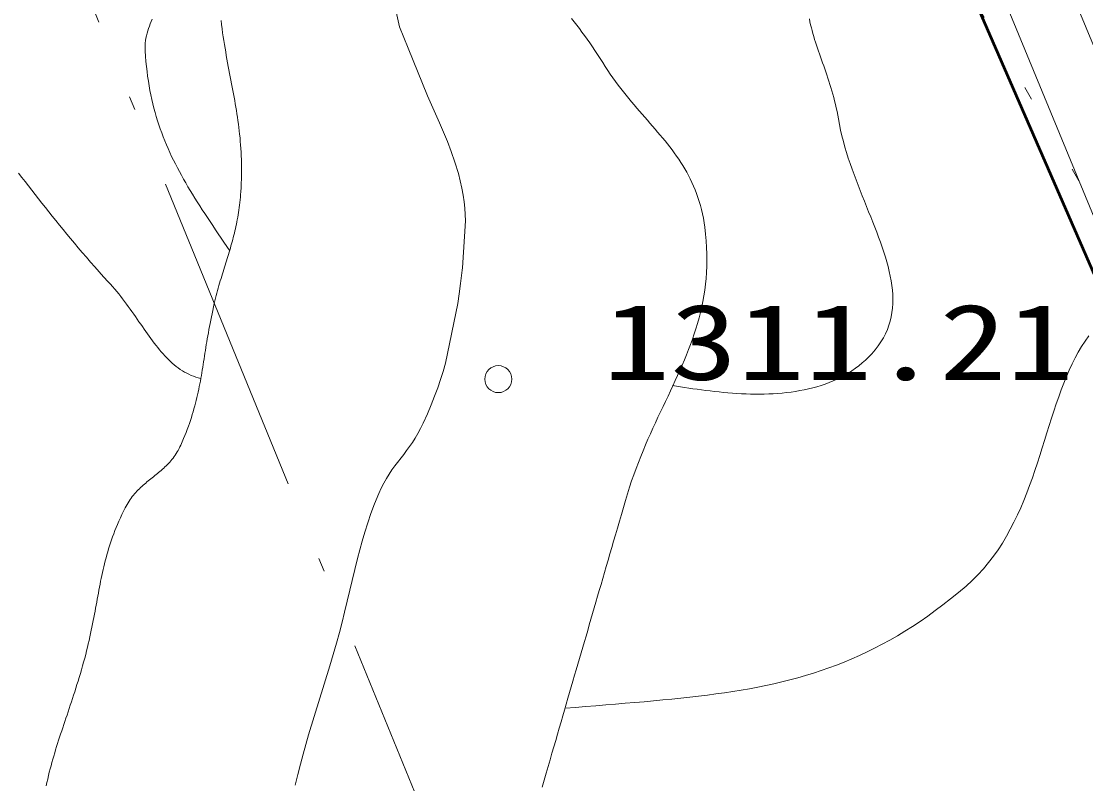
# Model space of a CAD drawing. Units: millimetres at full size, sheet at 1:500; details may follow other scales. Extents: x -209175 to 420500, y 0 to 351151.
# Drawn here: x 103540 to 113405, y 70556 to 77624 of the extents above; entities that cross this region are included whole.
import ezdxf
from ezdxf.enums import TextEntityAlignment as Align

# ---------------------------------------------------------------- set-up
doc = ezdxf.new("R2010")
doc.units = ezdxf.units.MM
doc.header["$LTSCALE"] = 500
for name, pattern in [('USER1', [9.25, 6, -1.5, 0.25, -1.5]), ('USER2', [1.75, 0.25, -1.5]), ('USER3', [7.5, 6, -1.5])]:
    doc.linetypes.add(name, pattern=pattern)
for name, color, linetype, lineweight in [('D-BGD', 7, 'Continuous', 13), ('D-BGD-LWCN', 8, 'Continuous', 13), ('D-BGD-TXT', 7, 'Continuous', 13), ('D-BMK', 2, 'USER1', 13), ('D-BYP-STR2', 4, 'Continuous', 13), ('D-BYP-STR8', 5, 'Continuous', 50), ('D-STR', 1, 'Continuous', 13)]:
    doc.layers.add(name, color=color, linetype=linetype, lineweight=lineweight)
doc.styles.add('ＭＳ ゴシック', font='')
doc.styles.get('ＭＳ ゴシック').set_extended_font_data('MS Gothic')

msp = doc.modelspace()

# ---------------------------------------------------------------- linework, layer by layer
at = {"layer": 'D-BGD', "linetype": 'USER2'}
msp.add_line((112400.8, 77766.1), (116518, 70684.5), dxfattribs=at)
at = {"layer": 'D-BGD'}
msp.add_circle((107961.2, 74306.4), 125, dxfattribs=at)
at = {"layer": 'D-BGD-LWCN'}
for points in [[(104754.4, 77642.2), (104744.7, 77621.2), (104735.5, 77600), (104726.9, 77578.6), (104719, 77556.8), (104711.9, 77534.8), (104705.5, 77512.6), (104700, 77490), (104695.4, 77467.1), (104691.8, 77443.9), (104689.2, 77420.4), (104687.7, 77396.5), (104687.4, 77372.3), (104688.3, 77347.7), (104691.6, 77299.1), (104695.6, 77251.5), (104700.2, 77204.8), (104705.5, 77158.9), (104711.3, 77113.8), (104717.8, 77069.6), (104724.9, 77026.1), (104732.6, 76983.3), (104740.9, 76941.3), (104749.8, 76899.9), (104759.2, 76859.1), (104769.3, 76818.9), (104779.9, 76779.3), (104791.2, 76740.2), (104802.9, 76701.6), (104815.3, 76663.5), (104828.2, 76625.8), (104841.6, 76588.5), (104855.6, 76551.6), (104870.1, 76515), (104885.2, 76478.8), (104900.8, 76442.8), (104916.9, 76407), (104933.5, 76371.4), (104950.7, 76336), (104968.3, 76300.8), (104986.4, 76265.7), (105005.1, 76230.6), (105024.2, 76195.6), (105043.8, 76160.6), (105063.8, 76125.6), (105084.4, 76090.5), (105105.4, 76055.3), (105126.9, 76020), (105148.8, 75984.6), (105171.2, 75948.9), (105194, 75913.1), (105217.2, 75877), (105240.9, 75840.6), (105265, 75803.9), (105289.5, 75766.8), (105314.4, 75729.4), (105339.8, 75691.6), (105365.5, 75653.3), (105391.7, 75614.5), (105418.2, 75575.2), (105445.1, 75535.4), (105472.4, 75495)], [(109574.6, 74247.6), (109611.6, 74241.6), (109649.2, 74235.5), (109687.3, 74229.5), (109725.9, 74223.6), (109764.9, 74217.8), (109804.4, 74212.2), (109844.2, 74206.8), (109884.4, 74201.5), (109925, 74196.6), (109965.8, 74191.9), (110006.9, 74187.5), (110048.3, 74183.5), (110089.8, 74179.9), (110131.5, 74176.6), (110173.4, 74173.8), (110215.3, 74171.5), (110257.4, 74169.7), (110299.5, 74168.5), (110341.5, 74167.8), (110383.6, 74167.7), (110425.6, 74168.3), (110467.6, 74169.5), (110509.4, 74171.4), (110551, 74174.1), (110592.5, 74177.5), (110633.8, 74181.8), (110674.8, 74186.8), (110715.6, 74192.7), (110756, 74199.6), (110796.1, 74207.3), (110835.8, 74216), (110875.1, 74225.7), (110914, 74236.4), (110952.4, 74248.2), (110990.3, 74261), (111027.7, 74275), (111064.5, 74290.1), (111100.7, 74306.4), (111136.3, 74324), (111171.3, 74342.8), (111205.5, 74362.8), (111239, 74384.2), (111271.8, 74406.9), (111303.7, 74431), (111334.9, 74456.5), (111365.2, 74483.4), (111394.6, 74511.8), (111423.1, 74541.8), (111454.5, 74578), (111482.7, 74614.8), (111508, 74652), (111530.4, 74689.6), (111550, 74727.7), (111566.9, 74766.2), (111581.2, 74805.2), (111593, 74844.6), (111602.4, 74884.4), (111609.4, 74924.6), (111614.3, 74965.3), (111617, 75006.3), (111617.7, 75047.8), (111616.5, 75089.6), (111613.4, 75131.9), (111608.6, 75174.5), (111602.1, 75217.6), (111594.1, 75261), (111584.7, 75304.8), (111573.9, 75349), (111561.8, 75393.5), (111548.6, 75438.4), (111534.3, 75483.7), (111519.1, 75529.3), (111503, 75575.3), (111486.1, 75621.6), (111468.5, 75668.3), (111450.3, 75715.3), (111431.7, 75762.7), (111412.7, 75810.3), (111393.3, 75858.3), (111373.8, 75906.7), (111354.2, 75955.3), (111334.6, 76004.2), (111315, 76053.5), (111295.7, 76103.1), (111276.6, 76152.9), (111258, 76203.1), (111239.7, 76253.5), (111222.1, 76304.2), (111205.1, 76355.2), (111188.9, 76406.5), (111173.6, 76458.1), (111159.2, 76509.9), (111145.9, 76562), (111133.7, 76614.3), (111122.8, 76666.9), (111113.2, 76719.8), (111107.2, 76754.1), (111100.6, 76787.8), (111093.6, 76820.9), (111086.2, 76853.5), (111078.5, 76885.5), (111070.3, 76917.1), (111061.9, 76948.1), (111053.2, 76978.7), (111044.2, 77008.9), (111035, 77038.7), (111025.6, 77068.1), (111016, 77097.2), (111006.4, 77126), (110996.7, 77154.4), (110986.9, 77182.6), (110977, 77210.6), (110967.2, 77238.3), (110957.5, 77265.8), (110947.8, 77293.2), (110938.3, 77320.5), (110928.8, 77347.6), (110919.6, 77374.6), (110910.6, 77401.6), (110901.8, 77428.6), (110893.3, 77455.5), (110885.1, 77482.5), (110877.2, 77509.5), (110869.8, 77536.6), (110862.7, 77563.8), (110856.1, 77591.1), (110849.9, 77618.6), (110844.3, 77646.2)], [(103514, 76215.1), (103545, 76176.1), (103575.8, 76136.9), (103606.7, 76097.6), (103637.7, 76058.2), (103668.7, 76018.6), (103700, 75978.8), (103731.4, 75938.8), (103763.1, 75898.6), (103795.1, 75858.1), (103827.4, 75817.4), (103860.2, 75776.4), (103893.4, 75735.1), (103927.1, 75693.4), (103961.4, 75651.5), (103996.3, 75609.1), (104031.9, 75566.4), (104068.2, 75523.3), (104105.2, 75479.8), (104143.1, 75435.9), (104181.8, 75391.5), (104221.4, 75346.7), (104262, 75301.3), (104303.6, 75255.5), (104346.2, 75209.1), (104366.5, 75186.9), (104386.2, 75164.5), (104405.6, 75141.8), (104424.6, 75119), (104443.3, 75096), (104461.6, 75072.8), (104479.6, 75049.6), (104497.3, 75026.2), (104514.7, 75002.8), (104531.8, 74979.3), (104548.8, 74955.8), (104565.5, 74932.4), (104582, 74908.9), (104598.3, 74885.6), (104614.5, 74862.3), (104630.6, 74839.1), (104646.6, 74816.1), (104662.5, 74793.2), (104678.3, 74770.6), (104694, 74748.1), (104709.8, 74725.9), (104725.5, 74704), (104741.3, 74682.4), (104757.1, 74661), (104773, 74640.1), (104788.9, 74619.5), (104805, 74599.3), (104821.2, 74579.5), (104837.5, 74560.2), (104854, 74541.3), (104870.7, 74522.9), (104887.6, 74505.1), (104904.8, 74487.8), (104922.2, 74471.1), (104939.8, 74455), (104957.8, 74439.6), (104976.1, 74424.8), (104994.7, 74410.6), (105013.6, 74397.2), (105033, 74384.5), (105052.7, 74372.5), (105072.9, 74361.4), (105093.5, 74351), (105114.6, 74341.5), (105136.2, 74332.9), (105158.3, 74325.1), (105180.9, 74318.2), (105204, 74312.3)], [(108579.4, 71255.6), (108675.8, 71263.7), (108770.9, 71271.6), (108864.6, 71279.2), (108957, 71286.7), (109048.2, 71294.2), (109138.1, 71301.6), (109226.9, 71309.1), (109314.5, 71316.6), (109401, 71324.4), (109486.4, 71332.3), (109570.8, 71340.5), (109654.2, 71349.1), (109736.6, 71358.1), (109818.1, 71367.5), (109898.6, 71377.4), (109978.4, 71388), (110057.3, 71399.1), (110135.4, 71411), (110212.8, 71423.6), (110289.4, 71437), (110365.4, 71451.3), (110440.8, 71466.6), (110515.5, 71482.8), (110589.7, 71500.2), (110663.4, 71518.6), (110736.5, 71538.2), (110809.3, 71559), (110881.6, 71581.2), (110953.5, 71604.7), (111025.1, 71629.6), (111096.3, 71656), (111167.3, 71683.9), (111238.1, 71713.5), (111308.7, 71744.6), (111379.1, 71777.5), (111449.4, 71812.2), (111519.6, 71848.7), (111589.7, 71887.2), (111659.9, 71927.5), (111730.1, 71969.9), (111800.3, 72014.4), (111870.6, 72061), (111941.1, 72109.8), (112011.7, 72160.9), (112082.6, 72214.2), (112153.6, 72270), (112225, 72328.2), (112296.7, 72388.8), (112353.3, 72440.1), (112406.8, 72493.4), (112457.3, 72548.8), (112505.1, 72605.9), (112550.2, 72664.8), (112592.7, 72725.3), (112632.9, 72787.2), (112670.9, 72850.5), (112706.7, 72915), (112740.6, 72980.6), (112772.7, 73047.2), (112803.1, 73114.6), (112832, 73182.8), (112859.5, 73251.5), (112885.7, 73320.7), (112910.9, 73390.2), (112935, 73460), (112958.4, 73529.8), (112981.1, 73599.6), (113003.3, 73669.3), (113025, 73738.7), (113046.5, 73807.6), (113067.9, 73876), (113089.4, 73943.8), (113111, 74010.8), (113132.9, 74076.8), (113155.3, 74141.9), (113178.2, 74205.7), (113201.9, 74268.3), (113226.6, 74329.5), (113252.2, 74389.1), (113279, 74447.1), (113307.1, 74503.3), (113336.6, 74557.5), (113367.8, 74609.7), (113400.7, 74659.8), (113435.4, 74707.6)]]:
    msp.add_lwpolyline(points, dxfattribs=at)
at = {"layer": 'D-BMK'}
msp.add_line((101367.6, 84671.1), (108953.4, 66165.6), dxfattribs=at)
at = {"layer": 'D-BYP-STR2'}
for points in [[(106079.4, 70543.2), (106103.2, 70642.9), (106127.4, 70738.5), (106152.2, 70830.9), (106177.5, 70920.8), (106203.4, 71009), (106400.6, 71647.5), (106462.1, 71860.3), (106489.1, 71959.3), (106513.8, 72054), (106536.6, 72144.9), (106656.5, 72643.4), (106677.6, 72724), (106700.2, 72805.4), (106724.6, 72888.2), (106751.4, 72973.2), (106781, 73060.9), (106814.9, 73151.7), (106852.9, 73246.5), (106875.9, 73296.4), (106899.5, 73342.6), (106923.9, 73385.7), (106949.5, 73426.1), (106975.7, 73464.6), (107002.2, 73501.7), (107084.4, 73608.9), (107111.7, 73644.8), (107138.7, 73681.6), (107165.2, 73719.7), (107191.1, 73759.8), (107216.4, 73802.4), (107240.9, 73848.1), (107264.8, 73897.7), (107303.5, 73985.3), (107338.6, 74069), (107370.7, 74149.4), (107400.1, 74227.2), (107426, 74303.6), (107450, 74378.6), (107471.2, 74453.3), (107585.9, 75007.4), (107598.3, 75097.8), (107611.3, 75192.6), (107620.1, 75267.3), (107626.2, 75315.4), (107629.1, 75338.3), (107657.1, 75772.6), (107654.8, 75831.3), (107650.9, 75890.8), (107644.6, 75951.2), (107635.6, 76013.1), (107624.2, 76077.1), (107609.2, 76143.1), (107591, 76212.1), (107559, 76316.9), (107524.9, 76415), (107489.6, 76507.9), (107453.5, 76596.8), (107417, 76683), (107380, 76767.1), (107343.1, 76850.4), (107306.5, 76933.8), (107125.1, 77375.7), (107044.3, 77571.1), (106500.1, 80028.7)], [(108641, 77649.2), (108664.8, 77618.4), (108688.7, 77587.2), (108712.6, 77555.4), (108736.6, 77523.2), (108760.7, 77490.3), (108784.7, 77456.9), (108808.8, 77422.7), (108832.9, 77387.9), (108856.9, 77352.3), (108881, 77315.9), (108904.9, 77278.7), (108928.9, 77240.6), (108952.1, 77203.7), (108975.6, 77167.8), (108999.4, 77132.8), (109023.4, 77098.5), (109047.6, 77065), (109071.9, 77032.2), (109096.4, 77000.1), (109121, 76968.7), (109145.6, 76937.8), (109170.3, 76907.4), (109195.1, 76877.6), (109219.8, 76848.2), (109244.5, 76819.2), (109269.2, 76790.6), (109293.7, 76762.3), (109318.2, 76734.2), (109342.5, 76706.4), (109366.6, 76678.8), (109390.6, 76651.3), (109414.3, 76623.9), (109437.8, 76596.5), (109460.9, 76569.2), (109483.8, 76541.8), (109506.4, 76514.3), (109528.5, 76486.7), (109550.3, 76459), (109571.7, 76431), (109592.6, 76402.7), (109613.1, 76374.1), (109633.1, 76345.2), (109652.5, 76315.9), (109671.4, 76286.2), (109689.6, 76255.9), (109707.3, 76225.2), (109724.4, 76193.8), (109740.7, 76161.8), (109756.4, 76129.2), (109771.4, 76095.9), (109785.6, 76061.8), (109799, 76026.9), (109811.6, 75991.2), (109823.4, 75954.5), (109834.4, 75917), (109844.4, 75878.4), (109853.5, 75838.9), (109861.7, 75798.3), (109868.9, 75756.5), (109875.2, 75713.6), (109882.6, 75650.5), (109888.3, 75588.6), (109892.2, 75527.9), (109894.3, 75468.3), (109894.9, 75409.8), (109893.8, 75352.4), (109891.3, 75295.9), (109887.2, 75240.4), (109881.7, 75185.8), (109874.8, 75132), (109866.7, 75078.9), (109857.2, 75026.6), (109846.6, 74975), (109834.8, 74923.9), (109821.9, 74873.5), (109807.9, 74823.5), (109793, 74774), (109777.1, 74725), (109760.4, 74676.3), (109742.8, 74627.8), (109724.5, 74579.7), (109705.5, 74531.7), (109685.8, 74483.9), (109665.5, 74436.2), (109644.6, 74388.5), (109623.3, 74340.8), (109601.5, 74293), (109579.3, 74245.1), (109556.8, 74197.1), (109534.1, 74148.8), (109511.1, 74100.3), (109487.9, 74051.5), (109464.7, 74002.2), (109441.3, 73952.6), (109418, 73902.4), (109394.8, 73851.7), (109371.6, 73800.5), (109348.6, 73748.5), (109325.8, 73695.9), (109303.3, 73642.6), (109281.2, 73588.5), (109259.4, 73533.5), (109238, 73477.6), (109217.2, 73420.7), (109196.9, 73362.9), (109177.2, 73304), (109158.2, 73243.9), (109139.8, 73182.8), (109120.7, 73116.9), (109101.9, 73052.2), (109083.4, 72988.6), (109065.2, 72926), (109047.4, 72864.5), (109029.8, 72804), (109012.5, 72744.3), (108995.4, 72685.6), (108978.5, 72627.6), (108961.9, 72570.4), (108945.5, 72513.9), (108929.3, 72458.1), (108913.2, 72402.9), (108897.4, 72348.2), (108881.6, 72294.1), (108866, 72240.4), (108850.5, 72187.1), (108835.2, 72134.1), (108819.9, 72081.5), (108804.7, 72029.1), (108789.5, 71977), (108774.4, 71924.9), (108759.3, 71873), (108744.2, 71821.2), (108729.2, 71769.3), (108714.1, 71717.4), (108699, 71665.3), (108683.8, 71613.2), (108668.6, 71560.8), (108653.3, 71508.2), (108637.9, 71455.2), (108622.4, 71401.9), (108606.8, 71348.2), (108591.1, 71294.1), (108575.2, 71239.4), (108559.2, 71184.2), (108543, 71128.4), (108526.5, 71071.9), (108509.9, 71014.7), (108493.1, 70956.7), (108476, 70898), (108458.7, 70838.3), (108441.1, 70777.8), (108423.2, 70716.3), (108405, 70653.7), (108386.6, 70590.1), (108367.8, 70525.4)], [(105391.1, 77631.3), (105396, 77592.7), (105401.1, 77554.7), (105406.3, 77517.3), (105411.7, 77480.6), (105417.3, 77444.5), (105422.9, 77408.9), (105428.7, 77373.8), (105434.6, 77339.2), (105440.5, 77305.1), (105446.5, 77271.4), (105452.6, 77238.1), (105458.7, 77205.1), (105464.8, 77172.5), (105470.9, 77140.2), (105477, 77108.2), (105483, 77076.4), (105489.1, 77044.8), (105495, 77013.4), (105500.9, 76982.2), (105506.7, 76951.1), (105512.4, 76920), (105518, 76889.1), (105523.4, 76858.1), (105528.7, 76827.2), (105533.9, 76796.2), (105538.8, 76765.1), (105543.6, 76734), (105548.1, 76702.7), (105552.4, 76671.3), (105556.5, 76639.6), (105560.3, 76607.8), (105563.9, 76575.7), (105567.2, 76543.3), (105570.1, 76510.6), (105572.8, 76477.6), (105575.1, 76444.2), (105577.1, 76410.4), (105578.7, 76376.2), (105579.9, 76341.5), (105580.8, 76306.3), (105581.2, 76270.5), (105581.2, 76234.3), (105580.8, 76197.4), (105579.9, 76159.9), (105578.6, 76121.7), (105576.7, 76082.9), (105574.4, 76043.4), (105572.6, 76017.7), (105570.6, 75992.5), (105568.3, 75967.8), (105565.8, 75943.5), (105563, 75919.7), (105560.1, 75896.3), (105556.9, 75873.2), (105553.6, 75850.6), (105550, 75828.3), (105546.3, 75806.3), (105542.3, 75784.6), (105538.2, 75763.2), (105533.9, 75742.1), (105529.5, 75721.2), (105524.9, 75700.6), (105520.2, 75680.2), (105515.3, 75659.9), (105510.2, 75639.8), (105505.1, 75619.8), (105499.8, 75600), (105494.4, 75580.2), (105488.9, 75560.5), (105483.3, 75540.9), (105477.6, 75521.3), (105471.8, 75501.8), (105465.9, 75482.2), (105459.9, 75462.6), (105453.9, 75442.9), (105447.8, 75423.2), (105441.7, 75403.4), (105435.5, 75383.5), (105429.3, 75363.4), (105423, 75343.2), (105416.7, 75322.8), (105410.3, 75302.2), (105404, 75281.4), (105397.6, 75260.3), (105391.3, 75239), (105384.9, 75217.4), (105378.6, 75195.6), (105372.3, 75173.3), (105366, 75150.8), (105359.7, 75127.9), (105353.4, 75104.6), (105347.2, 75080.9), (105341.1, 75056.7), (105335, 75032.1), (105329, 75007.1), (105321.6, 74975.3), (105314.6, 74944), (105307.9, 74913.2), (105301.5, 74882.8), (105295.4, 74852.9), (105289.6, 74823.4), (105284.1, 74794.2), (105278.8, 74765.5), (105273.7, 74737), (105268.8, 74708.9), (105264.1, 74681.1), (105259.5, 74653.7), (105255.1, 74626.4), (105250.8, 74599.5), (105246.5, 74572.7), (105242.3, 74546.2), (105238.2, 74519.9), (105234.1, 74493.7), (105230, 74467.8), (105225.9, 74441.9), (105221.7, 74416.2), (105217.5, 74390.5), (105213.2, 74365), (105208.9, 74339.5), (105204.3, 74314), (105199.7, 74288.6), (105194.9, 74263.2), (105189.9, 74237.7), (105184.6, 74212.3), (105179.2, 74186.7), (105173.5, 74161.1), (105167.6, 74135.4), (105161.3, 74109.6), (105154.7, 74083.7), (105147.9, 74057.6), (105140.6, 74031.3), (105133, 74004.8), (105125, 73978.2), (105116.5, 73951.3), (105107.7, 73924.1), (105098.3, 73896.7), (105088.5, 73869), (105078.2, 73841), (105067.4, 73812.7), (105056, 73784), (105044.1, 73755), (105031.6, 73725.5), (105018.4, 73695.7), (105010.5, 73678.7), (105002.2, 73662.3), (104993.7, 73646.4), (104984.8, 73631.1), (104975.6, 73616.4), (104966.2, 73602.1), (104956.5, 73588.3), (104946.6, 73575), (104936.4, 73562.1), (104926, 73549.6), (104915.5, 73537.5), (104904.7, 73525.7), (104893.7, 73514.3), (104882.6, 73503.1), (104871.3, 73492.2), (104859.9, 73481.5), (104848.4, 73471.1), (104836.7, 73460.9), (104825, 73450.8), (104813.1, 73440.8), (104801.2, 73431), (104789.3, 73421.3), (104777.3, 73411.6), (104765.3, 73401.9), (104753.2, 73392.3), (104741.2, 73382.6), (104729.1, 73372.9), (104717.1, 73363.2), (104705.1, 73353.3), (104693.2, 73343.3), (104681.3, 73333.1), (104669.6, 73322.8), (104657.9, 73312.3), (104646.3, 73301.6), (104634.8, 73290.6), (104623.5, 73279.3), (104612.3, 73267.7), (104601.2, 73255.8), (104590.4, 73243.5), (104579.7, 73230.9), (104569.2, 73217.8), (104558.9, 73204.3), (104548.9, 73190.3), (104539.1, 73175.9), (104529.6, 73160.9), (104520.3, 73145.4), (104511.3, 73129.4), (104502.6, 73112.7), (104487.1, 73081.5), (104472.3, 73050.7), (104458.2, 73020.2), (104444.7, 72990.1), (104431.9, 72960.4), (104419.7, 72930.9), (104408, 72901.8), (104397, 72872.9), (104386.4, 72844.3), (104376.4, 72815.9), (104366.8, 72787.7), (104357.7, 72759.7), (104349, 72731.9), (104340.7, 72704.3), (104332.9, 72676.8), (104325.3, 72649.4), (104318.1, 72622.1), (104311.3, 72594.9), (104304.7, 72567.8), (104298.3, 72540.7), (104292.3, 72513.6), (104286.4, 72486.5), (104280.7, 72459.5), (104275.2, 72432.3), (104269.8, 72405.2), (104264.5, 72377.9), (104259.3, 72350.6), (104254.2, 72323.2), (104249.1, 72295.6), (104244.1, 72267.9), (104239, 72240), (104233.9, 72211.9), (104228.8, 72183.6), (104223.5, 72155.1), (104218.2, 72126.3), (104212.7, 72097.3), (104207.1, 72068), (104201.3, 72038.4), (104195.3, 72008.4), (104189.1, 71978.1), (104182.6, 71947.5), (104175.9, 71916.5), (104168.8, 71885), (104161.4, 71853.2), (104153.7, 71820.9), (104145.6, 71788.2), (104137.1, 71755), (104128.2, 71721.3), (104118.1, 71684.1), (104107.9, 71647.6), (104097.7, 71611.7), (104087.4, 71576.6), (104077.1, 71542), (104066.8, 71508), (104056.4, 71474.5), (104046.1, 71441.6), (104035.8, 71409.2), (104025.5, 71377.2), (104015.1, 71345.6), (104004.9, 71314.4), (103994.6, 71283.5), (103984.4, 71253), (103974.2, 71222.8), (103964.1, 71192.8), (103954.1, 71163.1), (103944.1, 71133.5), (103934.2, 71104.2), (103924.3, 71074.9), (103914.6, 71045.8), (103905, 71016.7), (103895.5, 70987.7), (103886.1, 70958.7), (103876.8, 70929.7), (103867.6, 70900.6), (103858.6, 70871.4), (103849.7, 70842.1), (103841, 70812.6), (103832.4, 70783), (103824, 70753.2), (103815.8, 70723.1), (103807.8, 70692.7), (103799.9, 70662.1), (103792.3, 70631.1), (103784.8, 70599.7), (103777.6, 70567.9), (103770.6, 70535.7)]]:
    msp.add_lwpolyline(points, dxfattribs=at)
at = {"layer": 'D-BYP-STR8'}
msp.add_line((118719.1, 63257.7), (88327, 133037.8), dxfattribs=at)
at = {"layer": 'D-STR', "linetype": 'USER1'}
msp.add_line((91455.8, 130846.2), (119137.9, 63660), dxfattribs=at)
at = {"layer": 'D-STR', "linetype": 'USER3'}
msp.add_line((91264.7, 129705.1), (118437.7, 63784.2), dxfattribs=at)

# ---------------------------------------------------------------- texts
at = {"layer": 'D-BGD-TXT', "style": 'ＭＳ ゴシック', "width": 1.3}
msp.add_text('1311.21', height=705, rotation=359.993, dxfattribs=at).set_placement((108931.6, 75004.4), align=Align.TOP_LEFT)

doc.saveas('drawing.dxf')
